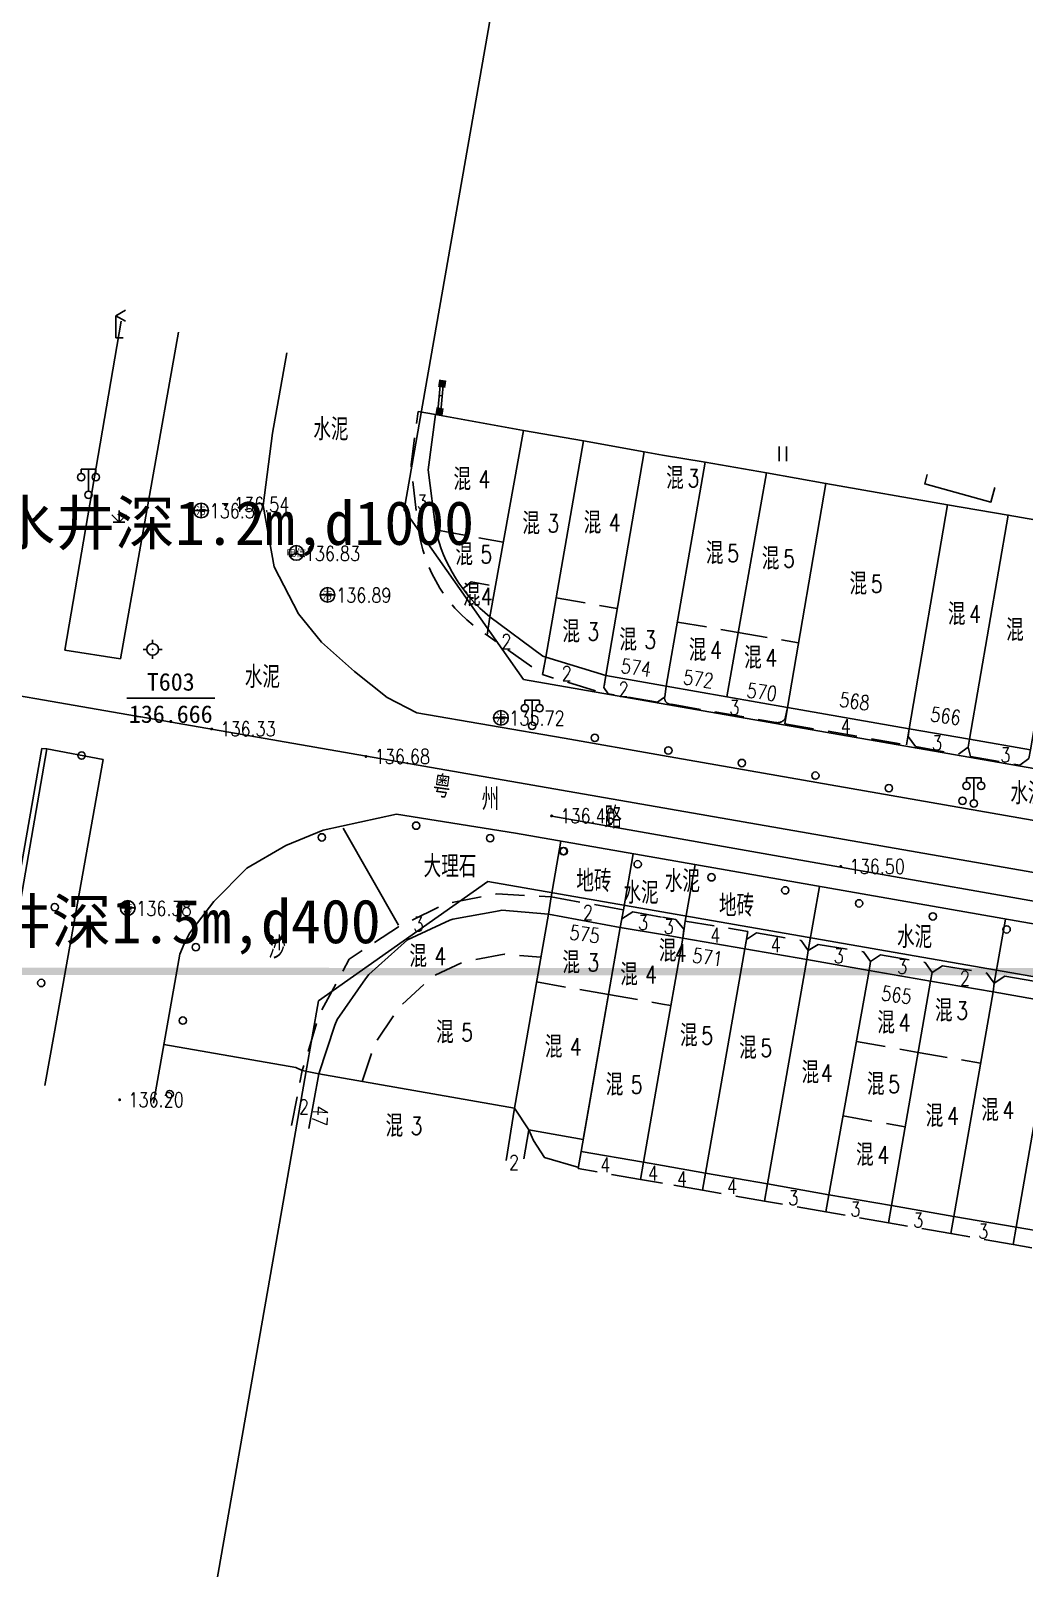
# Model space of a CAD drawing. Extents: x 529262 to 576451, y 2694391 to 2717535.
# Drawn here: x 563571.9 to 563639.7, y 2710598.2 to 2710703.1 of the extents above; entities that cross this region are included whole.
import ezdxf
from ezdxf.enums import TextEntityAlignment as Align
from ezdxf.xclip import XClip

# ---------------------------------------------------------------- set-up
doc = ezdxf.new("R2010")
doc.units = 0
doc.header["$XCLIPFRAME"] = 0
doc.linetypes.add('X5', pattern=[3, 2, -1])
for name, color, linetype in [('COMPONENT', 8, 'Continuous'), ('DLDW', 8, 'Continuous'), ('DLSS', 4, 'Continuous'), ('DMTZ', 8, 'Continuous'), ('GCD', 8, 'Continuous'), ('GXYZ', 8, 'Continuous'), ('JMD', 8, 'Continuous'), ('KZD', 8, 'Continuous'), ('PP-COM', 7, 'Continuous'), ('RD-中线', 40, 'Continuous'), ('RD-红线', 7, 'Continuous'), ('ZBTZ', 8, 'Continuous'), ('ZJ', 7, 'Continuous'), ('污水管径标注_W10-', 202, 'Continuous')]:
    doc.layers.add(name, color=color, linetype=linetype)
doc.layers.add('现状管道深度（物探资料）', color=2, linetype='Continuous', plot=False)
doc.styles.add('HZ', font='rs.shx', dxfattribs={"width": 0.8, "bigfont": 'hztxt.shx'})
doc.styles.get("Standard").update_dxf_attribs({"font": '', "height": 2.5, "bigfont": 'smfs.shx'})
doc.styles.add('宋体', font='', dxfattribs={"width": 0.75})
doc.styles.add('等线体', font='simhei.ttf')
doc.styles.get('Standard').set_extended_font_data('FangSong_GB2312')
doc.styles.get('宋体').set_extended_font_data('SimSun')
doc.linetypes.add('10422', pattern='A,0.75,[150,AAA.SHX,S=0.5,R=0,X=0,Y=0.5],1.5,[177,AAA.SHX,S=1,R=0,X=0,Y=0.4],0.75', length=3)
doc.linetypes.add('1161', pattern='A,0,[149,AAA.SHX,S=0.15,R=0,X=0,Y=0],-1.6', length=1.6)

# ---------------------------------------------------------------- blocks, each defined once
blk = doc.blocks.new('A$C19FD0107')
at = {"layer": 'RD-中线', "color": 8}
blk.add_lwpolyline([(-7111.18, 16211.5), (-7285.2, 16242.33, -0.001777), (-7286.25, 16242.52), (-7291.87, 16243.56, 0.00249), (-7293.34, 16243.82), (-7418.59, 16265.65, 0.000151), (-7418.89, 16265.7), (-7433.31, 16268.2)], format="xyb", dxfattribs=at)
at = {"layer": 'RD-红线', "color": 8, "linetype": 'Continuous', "flags": 128}
for points in [[(-7400.62, 16279.78), (-7399.76, 16284.71), (-7390.1, 16339.89)], [(-7392.49, 16268.2), (-7306.16, 16253.16), (-7301.24, 16252.3)], [(-7394.92, 16254.42), (-7303.85, 16238.55)], [(-7418.75, 16176.21), (-7407.34, 16241.37), (-7406.48, 16246.29)]]:
    blk.add_lwpolyline(points, dxfattribs=at)
at = {"layer": 'RD-红线', "color": 8, "linetype": 'Continuous'}
for points in [[(-7400.62, 16279.78), (-7392.49, 16268.2, 0.414436)], [(-7394.92, 16254.42), (-7406.48, 16246.29, 0.413991)]]:
    blk.add_lwpolyline(points, format="xyb", dxfattribs=at)
blk = doc.blocks.new('GC200')
at = {"linetype": 'Continuous', "const_width": 0.2, "flags": 128}
blk.add_lwpolyline([(-0.1, 0, 1), (0.1, 0, 1)], format="xyb", close=True, dxfattribs=at)
blk = doc.blocks.new('gc097')
at = {"color": 8}
for p, q in [((-1, 2.9), (-1, 3.5)), ((-1, 3.5), (1, 3.5)), ((0, 0.5), (0, 3.5)), ((1, 3.5), (1, 2.9))]:
    blk.add_line(p, q, dxfattribs=at)
for centre in [(-1, 2.4), (1, 2.4), (0, 0)]:
    blk.add_circle(centre, 0.5, dxfattribs=at)
blk = doc.blocks.new('gc170')
at = {"color": 8, "linetype": 'Continuous'}
blk.add_circle((0, 0), 0.5, dxfattribs=at)
blk = doc.blocks.new('gc124')
at = {"color": 8}
for p, q in [((-1, 1), (0, 0)), ((-0.8, 0), (0.8, 0)), ((0, 0), (0, 1.6)), ((0, 0), (1, 1))]:
    blk.add_line(p, q, dxfattribs=at)
blk = doc.blocks.new('gc052')
for p, q in [((0, 3), (1.3, 3.75)), ((0, 3), (1.3, 2.25)), ((0, 0), (0, 3)), ((1, 0), (0, 0))]:
    blk.add_line(p, q)
blk = doc.blocks.new('gc002')
at = {"color": 8, "const_width": 1}
blk.add_lwpolyline([(-0.5, 0), (0.5, 0)], dxfattribs=at)
blk = doc.blocks.new('gc121')
at = {"color": 8}
for p, q in [((-0.5, -1), (-0.5, 1)), ((0.5, -1), (0.5, 1))]:
    blk.add_line(p, q, dxfattribs=at)
blk = doc.blocks.new('gc116')
at = {"color": 8}
for p, q in [((-1.3, 0), (-0.8, 0)), ((0, 1.3), (0, 0.8)), ((1.3, 0), (0.8, 0)), ((0, -1.3), (0, -0.8))]:
    blk.add_line(p, q, dxfattribs=at)
blk.add_circle((0, 0), 0.8, dxfattribs=at)
blk.add_point((0, 0), dxfattribs=at)
blk = doc.blocks.new('gcbj0102')
for p, q in [((-1, 0), (1, 0)), ((0, -1), (0, 1))]:
    blk.add_line(p, q)
blk.add_circle((0, 0), 1)
blk = doc.blocks.new('gcbj0107')
for q in [(-0.87, -0.5), (0, 1), (0.87, -0.5)]:
    blk.add_line((0, 0), q)
blk.add_circle((0, 0), 1)

msp = doc.modelspace()

# ---------------------------------------------------------------- linework, layer by layer
at = {"const_width": 0.5}
msp.add_lwpolyline([(563084.122, 2711138.263), (562931.285, 2711138.054), (562931.608, 2710566.673), (563463.398, 2710566.758), (563463.263, 2710638.911), (563709.007, 2710638.866), (563708.877, 2711077.419), (563083.998, 2711074.669), (563084.122, 2711138.263)], dxfattribs=at)
at = {"layer": 'DLSS', "linetype": 'Continuous', "elevation": 138.105, "flags": 128}
for points in [[(563574.219, 2710660.816), (563578.066, 2710683.253)], [(563581.979, 2710682.509), (563578.019, 2710660.222)]]:
    msp.add_lwpolyline(points, dxfattribs=at)
at = {"layer": 'DLSS', "linetype": 'Continuous'}
for points in [[(563588.391, 2710675.623), (563589.36, 2710681.104)], [(563590.166, 2710663.287), (563588.506, 2710666.497), (563587.756, 2710670.685), (563588.391, 2710675.623)], [(563576.833, 2710653.341), (563573.488, 2710634.64), (563572.855, 2710631.115)], [(563586.629, 2710645.947), (563589.303, 2710647.488), (563591.847, 2710648.53), (563596.838, 2710649.621), (563604.971, 2710648.332)], [(563586.629, 2710645.947), (563584.374, 2710643.66), (563582.746, 2710641.525), (563582.35, 2710640.768), (563582.073, 2710640.072)], [(563580.259, 2710629.911), (563582.073, 2710640.072)]]:
    msp.add_lwpolyline(points, dxfattribs=at)
at = {"layer": 'DLSS', "linetype": 'Continuous', "flags": 128}
for points in [[(563590.166, 2710663.287), (563591.718, 2710661.348), (563593.971, 2710659.366), (563596.199, 2710657.578), (563598.239, 2710656.537), (563608.277, 2710654.801), (563614.998, 2710653.626)], [(563572.994, 2710654.07), (563572.637, 2710654.092), (563568.709, 2710631.79)], [(563614.998, 2710653.626), (563686.114, 2710641.191), (563686.968, 2710645.759)], [(563614.998, 2710646.573), (563604.971, 2710648.332)], [(563689.588, 2710633.491), (563614.998, 2710646.573)]]:
    msp.add_lwpolyline(points, dxfattribs=at)
at = {"layer": 'DMTZ', "linetype": '10422', "flags": 128}
for points in [[(563572.994, 2710654.07), (563569.099, 2710631.726)], [(563609.281, 2710625.522), (563606.931, 2710626.197), (563606.202, 2710627.368), (563605.878, 2710628.076)]]:
    msp.add_lwpolyline(points, dxfattribs=at)
at = {"layer": 'JMD', "linetype": 'Continuous'}
for p, q in [((563599.757, 2710678.183), (563599.956, 2710678.165)), ((563574.219, 2710660.816), (563578.019, 2710660.222)), ((563576.833, 2710653.341), (563572.994, 2710654.07))]:
    msp.add_line(p, q, dxfattribs=at)
at = {"layer": 'JMD', "linetype": 'Continuous', "flags": 128}
for points in [[(563599.82, 2710678.878), (563599.664, 2710677.139)], [(563600.019, 2710678.86), (563599.863, 2710677.121)], [(563633.056, 2710672.786), (563632.882, 2710672.148), (563637.395, 2710670.913), (563637.667, 2710671.908)], [(563614.998, 2710633.344), (563613.689, 2710625.878), (563609.437, 2710626.615), (563612.114, 2710641.891), (563614.998, 2710641.402)], [(563614.998, 2710641.402), (563616.37, 2710641.169), (563614.998, 2710633.344)], [(563614.998, 2710633.344), (563616.37, 2710641.169), (563620.614, 2710640.44), (563617.931, 2710625.125), (563614.998, 2710625.646)], [(563614.998, 2710625.646), (563613.689, 2710625.878), (563614.998, 2710633.344)]]:
    msp.add_lwpolyline(points, dxfattribs=at)
at = {"layer": 'JMD', "linetype": 'X5', "elevation": 137.306, "flags": 128}
msp.add_lwpolyline([(563599.495, 2710676.884), (563598.323, 2710677.087), (563597.834, 2710673.453), (563598.301, 2710669.345, 0.2276577), (563603.023, 2710661.828), (563603.202, 2710663.081)], format="xyb", dxfattribs=at)
at = {"layer": 'JMD', "linetype": 'Continuous', "elevation": 137.306, "flags": 128}
msp.add_lwpolyline([(563605.515, 2710675.796), (563599.495, 2710676.884), (563599.006, 2710673.115), (563599.52, 2710669.018, 0.1669813), (563603.202, 2710663.081)], format="xyb", close=True, dxfattribs=at)
at = {"layer": 'JMD', "linetype": 'Continuous', "flags": 128}
for points, elevation in [([(563605.515, 2710675.796), (563609.6, 2710675.084), (563607.042, 2710660.322), (563606.835, 2710660.401), (563603.202, 2710663.081)], 137.306), ([(563613.744, 2710674.336), (563609.6, 2710675.084), (563607.042, 2710660.322), (563611.126, 2710659.091)], -516.945), ([(563607.209, 2710642.804), (563604.027, 2710643.062), (563603.846, 2710643.035), (563600.679, 2710642.462), (563600.487, 2710642.4), (563597.598, 2710641.041), (563594.967, 2710638.678), (563594.734, 2710638.385), (563592.795, 2710635.606), (563592.646, 2710635.223), (563591.539, 2710631.907), (563604.896, 2710629.562)], 137.204), ([(563607.209, 2710642.804), (563612.114, 2710641.891), (563609.579, 2710627.427), (563605.878, 2710628.076), (563604.896, 2710629.562)], 137.204)]:
    msp.add_lwpolyline(points, close=True, dxfattribs=dict(at, elevation=elevation))
for points, elevation in [([(563614.998, 2710658.392), (563611.126, 2710659.091), (563613.744, 2710674.336), (563614.998, 2710674.126)], 137.306), ([(563614.998, 2710674.126), (563617.898, 2710673.639), (563615.254, 2710658.346), (563614.998, 2710658.392)], 137.306), ([(563604.319, 2710625.996), (563604.896, 2710629.562), (563591.539, 2710631.907), (563590.871, 2710628.184)], -528.82)]:
    msp.add_lwpolyline(points, dxfattribs=dict(at, elevation=elevation))
for points in [[(563619.388, 2710657.624), (563615.254, 2710658.346), (563617.898, 2710673.639), (563622.087, 2710672.899)], [(563619.388, 2710657.624), (563622.087, 2710672.899), (563626.137, 2710672.183), (563623.522, 2710656.901)], [(563631.817, 2710655.453), (563623.522, 2710656.901), (563626.137, 2710672.183), (563634.435, 2710670.736)], [(563635.945, 2710654.737), (563631.817, 2710655.453), (563634.435, 2710670.736), (563638.577, 2710670.022)], [(563640.11, 2710654.009), (563635.945, 2710654.737), (563638.577, 2710670.022), (563642.744, 2710669.305)], [(563620.614, 2710640.44), (563624.834, 2710639.699), (563622.162, 2710624.39), (563617.931, 2710625.125)], [(563624.834, 2710639.699), (563629.097, 2710638.957), (563626.344, 2710623.657), (563622.162, 2710624.39)], [(563629.097, 2710638.957), (563633.286, 2710638.226), (563630.614, 2710622.927), (563626.344, 2710623.657)], [(563633.286, 2710638.226), (563637.542, 2710637.496), (563634.872, 2710622.177), (563630.614, 2710622.927)], [(563637.542, 2710637.496), (563641.793, 2710636.741), (563639.126, 2710621.451), (563634.872, 2710622.177)], [(563641.793, 2710636.741), (563646.018, 2710636.015), (563643.346, 2710620.71), (563639.126, 2710621.451)]]:
    msp.add_lwpolyline(points, close=True, dxfattribs=at)
at = {"layer": 'JMD', "linetype": 'X5', "flags": 128}
for points, elevation in [([(563599.52, 2710669.018), (563604.129, 2710668.18)], 137.177), ([(563601.374, 2710664.994), (563601.933, 2710665.479), (563603.583, 2710665.179)], 137.306), ([(563607.744, 2710664.375), (563611.91, 2710663.66)], 137.306), ([(563603.202, 2710663.081), (563603.023, 2710661.828), (563606.801, 2710659.142), (563607.042, 2710660.322)], -528.138), ([(563607.042, 2710660.322), (563606.801, 2710659.142), (563610.922, 2710657.88), (563611.126, 2710659.091)], 137.306), ([(563607.209, 2710642.804), (563607.395, 2710643.98), (563603.694, 2710644.189), (563600.14, 2710643.487), (563596.985, 2710641.946), (563593.625, 2710639.74), (563591.595, 2710635.98), (563590.415, 2710632.134), (563591.539, 2710631.907)], 137.204), ([(563594.505, 2710631.386), (563595.347, 2710633.908), (563597.022, 2710636.444), (563599.284, 2710638.542), (563601.409, 2710639.542), (563604.183, 2710640.061), (563606.694, 2710639.857)], 137.204), ([(563606.4, 2710638.175), (563611.312, 2710637.314)], 137.204), ([(563611.312, 2710637.314), (563614.998, 2710636.668)], 137.204), ([(563614.998, 2710636.668), (563615.563, 2710636.569)], 137.204)]:
    msp.add_lwpolyline(points, dxfattribs=dict(at, elevation=elevation))
for points in [[(563616.012, 2710662.73), (563620.165, 2710662.02)], [(563620.165, 2710662.02), (563624.277, 2710661.316)], [(563628.224, 2710634.105), (563632.437, 2710633.369)], [(563632.437, 2710633.369), (563636.693, 2710632.627)], [(563627.31, 2710629.03), (563631.55, 2710628.29)]]:
    msp.add_lwpolyline(points, dxfattribs=at)
at = {"layer": 'JMD', "linetype": 'X5'}
for points, elevation in [([(563614.998, 2710657.514), (563614.656, 2710657.274), (563611.288, 2710657.839), (563610.997, 2710658.255), (563611.126, 2710659.091)], 137.306), ([(563615.254, 2710658.346), (563615.141, 2710657.615), (563614.998, 2710657.514)], 137.306), ([(563607.209, 2710642.804), (563607.395, 2710643.98), (563612.327, 2710643.096), (563612.114, 2710641.891)], 137.204), ([(563589.68, 2710628.378), (563590.415, 2710632.134), (563591.539, 2710631.907)], -528.82), ([(563604.896, 2710629.562), (563605.878, 2710628.076), (563605.488, 2710625.806)], 137.204)]:
    msp.add_lwpolyline(points, dxfattribs=dict(at, elevation=elevation))
at = {"layer": 'JMD', "linetype": 'X5', "elevation": 137.306}
msp.add_lwpolyline([(563615.254, 2710658.346), (563615.141, 2710657.615, 0.4898366), (563615.613, 2710657.116), (563622.715, 2710655.872, 0.2903494), (563623.371, 2710656.143), (563623.522, 2710656.901)], format="xyb", dxfattribs=at)
at = {"layer": 'JMD', "linetype": 'X5'}
for points in [[(563623.522, 2710656.901), (563623.334, 2710655.796), (563631.64, 2710654.349), (563631.817, 2710655.453)], [(563631.817, 2710655.453), (563631.753, 2710654.921), (563632.249, 2710654.228), (563635.189, 2710653.708), (563635.85, 2710654.194), (563635.945, 2710654.737)], [(563635.945, 2710654.737), (563635.85, 2710654.194), (563636, 2710653.558), (563639.377, 2710652.958), (563639.991, 2710653.415), (563640.11, 2710654.009)], [(563612.114, 2710641.891), (563612.217, 2710642.474), (563612.963, 2710642.948), (563614.998, 2710642.594)], [(563614.998, 2710642.594), (563615.891, 2710642.438), (563616.459, 2710641.775), (563616.37, 2710641.169)], [(563616.37, 2710641.169), (563616.538, 2710642.314), (563620.812, 2710641.624), (563620.614, 2710640.44)], [(563620.614, 2710640.44), (563620.719, 2710641.071), (563621.402, 2710641.533), (563624.458, 2710641.001), (563624.932, 2710640.31), (563624.834, 2710639.699)], [(563624.834, 2710639.699), (563624.932, 2710640.31), (563625.622, 2710640.737), (563628.698, 2710640.228), (563629.182, 2710639.559), (563629.097, 2710638.957)], [(563629.097, 2710638.957), (563629.182, 2710639.559), (563629.859, 2710640.034), (563632.92, 2710639.497), (563633.384, 2710638.811), (563633.286, 2710638.226)], [(563633.286, 2710638.226), (563633.384, 2710638.811), (563634.1, 2710639.28), (563637.128, 2710638.781), (563637.63, 2710638.089), (563637.542, 2710637.496)], [(563637.542, 2710637.496), (563637.63, 2710638.089), (563638.355, 2710638.562), (563641.408, 2710638.031), (563641.882, 2710637.357), (563641.793, 2710636.741)], [(563613.689, 2710625.878), (563613.483, 2710624.699), (563609.229, 2710625.441), (563609.437, 2710626.615)], [(563614.998, 2710624.435), (563613.483, 2710624.699), (563613.689, 2710625.878)], [(563617.931, 2710625.125), (563617.727, 2710623.959), (563614.998, 2710624.435)], [(563622.162, 2710624.39), (563621.958, 2710623.222), (563617.727, 2710623.959), (563617.931, 2710625.125)], [(563626.344, 2710623.657), (563626.141, 2710622.492), (563621.958, 2710623.222), (563622.162, 2710624.39)], [(563630.614, 2710622.927), (563630.408, 2710621.748), (563626.141, 2710622.492), (563626.344, 2710623.657)], [(563634.872, 2710622.177), (563634.667, 2710621.006), (563630.408, 2710621.748), (563630.614, 2710622.927)], [(563639.126, 2710621.451), (563638.919, 2710620.264), (563634.667, 2710621.006), (563634.872, 2710622.177)], [(563643.346, 2710620.71), (563643.14, 2710619.528), (563638.919, 2710620.264), (563639.126, 2710621.451)]]:
    msp.add_lwpolyline(points, dxfattribs=at)
at = {"layer": 'KZD', "linetype": 'Continuous'}
msp.add_line((563578.443, 2710657.54), (563584.443, 2710657.54), dxfattribs=at)
at = {"layer": 'ZBTZ', "linetype": '1161'}
for points in [[(563593.203, 2710648.664), (563596.974, 2710642.051)], [(563590.415, 2710632.134), (563589.977, 2710632.329), (563580.973, 2710633.915)]]:
    msp.add_lwpolyline(points, dxfattribs=at)
at = {"layer": 'ZBTZ', "linetype": '1161', "elevation": 137.204, "flags": 128}
for points in [[(563607.395, 2710643.98), (563608.063, 2710647.79)], [(563612.327, 2710643.096), (563612.998, 2710646.924)]]:
    msp.add_lwpolyline(points, dxfattribs=at)
at = {"layer": 'ZBTZ', "linetype": '1161', "flags": 128}
for points in [[(563616.538, 2710642.314), (563617.216, 2710646.184)], [(563624.932, 2710640.31), (563625.701, 2710644.696)], [(563637.63, 2710638.089), (563638.398, 2710642.469)]]:
    msp.add_lwpolyline(points, dxfattribs=at)
at = {"layer": '污水管径标注_W10-'}
msp.add_lwpolyline([(563607.436, 2710649.488), (563627.132, 2710646.014), (563642.889, 2710643.235), (563646.828, 2710642.54), (563666.524, 2710639.066), (563676.372, 2710637.329), (563686.22, 2710635.592), (563705.916, 2710632.118), (563709.855, 2710631.423), (563725.61, 2710628.632), (563745.303, 2710625.142), (563757.578, 2710622.967), (563764.996, 2710621.653), (563784.689, 2710618.163), (563796.965, 2710615.988), (563804.452, 2710615.153), (563824.329, 2710612.938), (563845.489, 2710610.58), (563863.911, 2710607.316), (563885.041, 2710603.571)], dxfattribs=at)

# ---------------------------------------------------------------- block references
at = {"layer": 'COMPONENT', "linetype": 'Continuous', "xscale": 0.5, "yscale": 0.5}
for name, p in [('gcbj0102', (563583.517, 2710670.338)), ('gcbj0107', (563590.01, 2710667.445)), ('gcbj0102', (563592.139, 2710664.581)), ('gcbj0102', (563603.972, 2710656.193)), ('gcbj0102', (563578.507, 2710643.22))]:
    msp.add_blockref(name, p, dxfattribs=at)
at = {"layer": 'DLDW', "color": 252, "linetype": 'Continuous', "xscale": 0.5, "yscale": 0.5, "zscale": 0.5}
for p in [(563575.834, 2710671.412), (563606.101, 2710655.65), (563636.231, 2710650.352)]:
    msp.add_blockref('gc097', p, dxfattribs=at)
at = {"layer": 'DLSS', "linetype": 'Continuous', "xscale": 0.5, "yscale": 0.5, "zscale": 0.5}
msp.add_blockref('gc052', (563577.702, 2710682.129, 138.033), dxfattribs=at)
at = {"layer": 'GCD', "linetype": 'Continuous'}
ref = msp.add_blockref('GC200', (563585.155, 2710670.744, 136.544), dxfattribs=dict(at, xscale=0.5, yscale=0.5, zscale=0.5))
ref.add_attrib('height', '136.54', dxfattribs={"linetype": 'Continuous', "height": 1, "style": 'HZ', "width": 0.8}).set_placement((563585.755, 2710670.744, 136.544), align=Align.MIDDLE_LEFT)
ref = msp.add_blockref('GC200', (563583.494, 2710670.307, 136.574), dxfattribs=dict(at, xscale=0.5, yscale=0.5, zscale=0.5))
ref.add_attrib('height', '136.57', dxfattribs={"linetype": 'Continuous', "height": 1, "style": 'HZ', "width": 0.8}).set_placement((563584.094, 2710670.307, 136.574), align=Align.MIDDLE_LEFT)
ref = msp.add_blockref('GC200', (563589.986, 2710667.4, 136.826), dxfattribs=dict(at, xscale=0.5, yscale=0.5, zscale=0.5))
ref.add_attrib('height', '136.83', dxfattribs={"linetype": 'Continuous', "height": 1, "style": 'HZ', "width": 0.8}).set_placement((563590.586, 2710667.4, 136.826), align=Align.MIDDLE_LEFT)
ref = msp.add_blockref('GC200', (563592.129, 2710664.553, 136.893), dxfattribs=dict(at, xscale=0.5, yscale=0.5, zscale=0.5))
ref.add_attrib('height', '136.89', dxfattribs={"linetype": 'Continuous', "height": 1, "style": 'HZ', "width": 0.8}).set_placement((563592.729, 2710664.553, 136.893), align=Align.MIDDLE_LEFT)
ref = msp.add_blockref('GC200', (563603.94, 2710656.176, 135.718), dxfattribs=dict(at, xscale=0.5, yscale=0.5, zscale=0.5))
ref.add_attrib('height', '135.72', dxfattribs={"linetype": 'Continuous', "height": 1, "style": 'HZ', "width": 0.8}).set_placement((563604.54, 2710656.176, 135.718), align=Align.MIDDLE_LEFT)
ref = msp.add_blockref('GC200', (563584.231, 2710655.433, 136.33), dxfattribs=dict(at, xscale=0.5, yscale=0.5, zscale=0.5))
ref.add_attrib('height', '136.33', dxfattribs={"linetype": 'Continuous', "height": 1, "style": 'HZ', "width": 0.8}).set_placement((563584.831, 2710655.433, 136.33), align=Align.MIDDLE_LEFT)
ref = msp.add_blockref('GC200', (563594.76, 2710653.558, 136.683), dxfattribs=dict(at, xscale=0.5, yscale=0.5, zscale=0.5))
ref.add_attrib('height', '136.68', dxfattribs={"linetype": 'Continuous', "height": 1, "style": 'HZ', "width": 0.8}).set_placement((563595.36, 2710653.558, 136.683), align=Align.MIDDLE_LEFT)
ref = msp.add_blockref('GC200', (563607.426, 2710649.501, 136.4), dxfattribs=dict(at, xscale=0.5, yscale=0.5, zscale=0.5))
ref.add_attrib('height', '136.40', dxfattribs={"linetype": 'Continuous', "height": 1, "style": 'HZ', "width": 0.8}).set_placement((563608.026, 2710649.501, 136.4), align=Align.MIDDLE_LEFT)
ref = msp.add_blockref('GC200', (563627.158, 2710646.053, 136.5), dxfattribs=dict(at, xscale=0.5, yscale=0.5, zscale=0.5))
ref.add_attrib('height', '136.50', dxfattribs={"linetype": 'Continuous', "height": 1, "style": 'HZ', "width": 0.8}).set_placement((563627.758, 2710646.053, 136.5), align=Align.MIDDLE_LEFT)
ref = msp.add_blockref('GC200', (563578.489, 2710643.184, 136.379), dxfattribs=dict(at, xscale=0.5, yscale=0.5, zscale=0.5))
ref.add_attrib('height', '136.38', dxfattribs={"linetype": 'Continuous', "height": 1, "style": 'HZ', "width": 0.8}).set_placement((563579.089, 2710643.184, 136.379), align=Align.MIDDLE_LEFT)
ref = msp.add_blockref('GC200', (563577.955, 2710630.139, 136.196), dxfattribs=dict(at, xscale=0.5, yscale=0.5, zscale=0.5))
ref.add_attrib('height', '136.20', dxfattribs={"linetype": 'Continuous', "height": 1, "style": 'HZ', "width": 0.8}).set_placement((563578.555, 2710630.139, 136.196), align=Align.MIDDLE_LEFT)
at = {"layer": 'JMD', "linetype": 'Continuous', "xscale": 0.4999999999648748, "yscale": 0.4999999999648748, "zscale": 0.4999999999648748, "rotation": 171.4108735370299}
for p in [(563599.963, 2710678.991, 411.18), (563599.78, 2710677.095, 685.468)]:
    msp.add_blockref('gc002', p, dxfattribs=at)
at = {"layer": 'KZD', "linetype": 'Continuous', "xscale": 0.5, "yscale": 0.5, "zscale": 0.5}
msp.add_blockref('gc116', (563580.204, 2710660.86, 136.666), dxfattribs=at)
at = {"layer": 'PP-COM'}
ref = msp.add_blockref('A$C19FD0107', (570997.993, 2694390.603), dxfattribs=at)
XClip(ref).set_block_clipping_path([(-9366.4383134884, 14428.6043910822), (-3328.4480743363, 17452.7484863754)])
at = {"layer": 'ZBTZ', "linetype": 'Continuous', "xscale": 0.5, "yscale": 0.5}
for name, p in [('gc121', (563623.213, 2710674.214)), ('gc124', (563577.919, 2710669.546))]:
    msp.add_blockref(name, p, dxfattribs=at)
at = {"layer": 'ZBTZ', "linetype": 'Continuous'}
for p, xscale, yscale, zscale, rotation in [((563610.377, 2710654.829), 0.4999999999610174, 0.4999999999610174, 0.4999999999610174, 170.2834763396454), ((563575.36, 2710653.621), 0.4999999997921329, 0.4999999997921329, 0.4999999997921329, 79.93945279406786), ((563615.393, 2710653.97), 0.4999999999610174, 0.4999999999610174, 0.4999999999610174, 170.2834763396454), ((563620.408, 2710653.111), 0.4999999999610174, 0.4999999999610174, 0.4999999999610174, 170.2834763396454), ((563625.424, 2710652.252), 0.4999999999610174, 0.4999999999610174, 0.4999999999610174, 170.2834763396454), ((563630.44, 2710651.394), 0.4999999999610174, 0.4999999999610174, 0.4999999999610174, 170.2834763396454), ((563635.456, 2710650.535), 0.4999999999610174, 0.4999999999610174, 0.4999999999610174, 170.2834763396454), ((563591.752, 2710648.04), 0.5000000000029721, 0.5000000000029721, 0.5000000000029721, 7.060352147509096), ((563598.187, 2710648.837), 0.499999999954064, 0.499999999954064, 0.499999999954064, 350.3553778562539), ((563598.187, 2710648.837), 0.499999999954064, 0.499999999954064, 0.499999999954064, 350.3553778562539), ((563603.23, 2710647.98), 0.4999999999961117, 0.4999999999961117, 0.4999999999961117, 349.9896143820646), ((563603.23, 2710647.98), 0.4999999999961117, 0.4999999999961117, 0.4999999999961117, 349.9896143820646), ((563608.219, 2710647.093), 0.4999999999961117, 0.4999999999961117, 0.4999999999961117, 349.9896143820646), ((563608.264, 2710647.091), 0.4999999999961117, 0.4999999999961117, 0.4999999999961117, 349.9896143820646), ((563613.299, 2710646.203), 0.4999999999961117, 0.4999999999961117, 0.4999999999961117, 349.9896143820646), ((563613.299, 2710646.203), 0.4999999999961117, 0.4999999999961117, 0.4999999999961117, 349.9896143820646), ((563618.334, 2710645.314), 0.4999999999961117, 0.4999999999961117, 0.4999999999961117, 349.9896143820646), ((563618.334, 2710645.314), 0.4999999999961117, 0.4999999999961117, 0.4999999999961117, 349.9896143820646), ((563623.369, 2710644.425), 0.4999999999961117, 0.4999999999961117, 0.4999999999961117, 349.9896143820646), ((563623.369, 2710644.425), 0.4999999999961117, 0.4999999999961117, 0.4999999999961117, 349.9896143820646), ((563573.525, 2710643.277), 0.4999999997921329, 0.4999999997921329, 0.4999999997921329, 79.93945279406786), ((563628.403, 2710643.537), 0.4999999999961117, 0.4999999999961117, 0.4999999999961117, 349.9896143820646), ((563628.403, 2710643.537), 0.4999999999961117, 0.4999999999961117, 0.4999999999961117, 349.9896143820646), ((563633.438, 2710642.648), 0.4999999999961117, 0.4999999999961117, 0.4999999999961117, 349.9896143820646), ((563633.438, 2710642.648), 0.4999999999961117, 0.4999999999961117, 0.4999999999961117, 349.9896143820646), ((563638.473, 2710641.759), 0.4999999999961117, 0.4999999999961117, 0.4999999999961117, 349.9896143820646), ((563638.473, 2710641.759), 0.4999999999961117, 0.4999999999961117, 0.4999999999961117, 349.9896143820646), ((563583.156, 2710640.549), 0.5000000001351376, 0.5000000001351376, 0.5000000001351376, 221.0705821515854), ((563583.156, 2710640.549), 0.5000000001351376, 0.5000000001351376, 0.5000000001351376, 221.0705821515854), ((563583.156, 2710640.549), 0.4999999999582485, 0.4999999999582485, 0.4999999999582485, 79.91983283181526), ((563583.156, 2710640.549), 0.4999999999582485, 0.4999999999582485, 0.4999999999582485, 79.91983283181526), ((563572.608, 2710638.105), 0.4999999997921329, 0.4999999997921329, 0.4999999997921329, 79.93945279406786), ((563582.264, 2710635.536), 0.4999999999582485, 0.4999999999582485, 0.4999999999582485, 79.91983283181526), ((563582.264, 2710635.536), 0.4999999999582485, 0.4999999999582485, 0.4999999999582485, 79.91983283181526), ((563581.373, 2710630.522), 0.4999999999582485, 0.4999999999582485, 0.4999999999582485, 79.91983283181526), ((563581.373, 2710630.522), 0.4999999999582485, 0.4999999999582485, 0.4999999999582485, 79.91983283181526)]:
    msp.add_blockref('gc170', p, dxfattribs=dict(at, xscale=xscale, yscale=yscale, zscale=zscale, rotation=rotation))

# ---------------------------------------------------------------- texts
at = {"layer": 'GXYZ', "linetype": 'Continuous', "style": '宋体'}
for s, p in [('污', (563583.517, 2710670.332)), ('电信', (563589.995, 2710667.466)), ('污', (563592.14, 2710664.575)), ('污', (563603.973, 2710656.187)), ('污', (563578.507, 2710643.213))]:
    msp.add_text(s, height=0.5, dxfattribs=at).set_placement(p, align=Align.MIDDLE)
at = {"layer": 'JMD', "linetype": 'Continuous', "style": 'HZ', "width": 0.8}
for s, height, p in [('混', 1.5, (563601.931, 2710672.467)), ('混', 1.5, (563616.444, 2710672.547)), ('3', 1.2, (563617.513, 2710672.543)), ('混', 1.5, (563606.631, 2710669.46)), ('混', 1.5, (563610.814, 2710669.507)), ('混', 1.5, (563602.059, 2710667.346)), ('混', 1.5, (563619.153, 2710667.432)), ('5', 1.2, (563620.222, 2710667.428)), ('混', 1.5, (563622.968, 2710667.058)), ('5', 1.2, (563624.036, 2710667.054)), ('混', 1.5, (563628.952, 2710665.338)), ('5', 1.2, (563630.02, 2710665.334)), ('混', 1.5, (563602.575, 2710664.556)), ('混', 1.5, (563635.665, 2710663.274)), ('4', 1.2, (563636.734, 2710663.27)), ('混', 1.5, (563609.363, 2710662.076)), ('混', 1.5, (563639.638, 2710662.183)), ('混', 1.5, (563613.247, 2710661.521)), ('混', 1.5, (563617.987, 2710660.819)), ('4', 1.2, (563619.055, 2710660.815)), ('混', 1.5, (563621.761, 2710660.292)), ('4', 1.2, (563622.83, 2710660.288)), ('混', 1.5, (563598.923, 2710639.929)), ('混', 1.5, (563615.946, 2710640.304)), ('混', 1.5, (563609.363, 2710639.499)), ('4', 1.2, (563616.647, 2710640.156)), ('混', 1.5, (563613.307, 2710638.678)), ('混', 1.5, (563634.78, 2710636.216)), ('3', 1.2, (563635.848, 2710636.213)), ('混', 1.5, (563600.747, 2710634.739)), ('混', 1.5, (563630.85, 2710635.394)), ('4', 1.2, (563631.918, 2710635.39)), ('混', 1.5, (563608.165, 2710633.745)), ('混', 1.5, (563617.386, 2710634.52)), ('5', 1.2, (563618.454, 2710634.516)), ('混', 1.5, (563621.421, 2710633.67)), ('5', 1.2, (563622.489, 2710633.667)), ('混', 1.5, (563625.678, 2710631.995)), ('4', 1.2, (563626.616, 2710631.949)), ('混', 1.5, (563612.319, 2710631.163)), ('混', 1.5, (563630.142, 2710631.204)), ('5', 1.2, (563631.211, 2710631.2)), ('混', 1.5, (563637.94, 2710629.433)), ('混', 1.5, (563597.3, 2710628.349)), ('混', 1.5, (563634.153, 2710629.03)), ('4', 1.2, (563635.221, 2710629.026)), ('4', 1.2, (563639.008, 2710629.429)), ('混', 1.5, (563629.4, 2710626.372)), ('4', 1.2, (563630.468, 2710626.368))]:
    msp.add_text(s, height=height, dxfattribs=at).set_placement(p, align=Align.MIDDLE_RIGHT)
for s, p in [('4', (563602.431, 2710672.467)), ('3', (563607.131, 2710669.46)), ('4', (563611.314, 2710669.507)), ('5', (563602.559, 2710667.346)), ('4', (563602.596, 2710664.471)), ('3', (563609.863, 2710662.076)), ('3', (563613.747, 2710661.521)), ('4', (563599.423, 2710639.929)), ('3', (563609.863, 2710639.499)), ('4', (563613.807, 2710638.678)), ('5', (563601.247, 2710634.739)), ('4', (563608.665, 2710633.745)), ('5', (563612.819, 2710631.163)), ('3', (563597.8, 2710628.349))]:
    msp.add_text(s, height=1.2, dxfattribs=at).set_placement(p, align=Align.MIDDLE_LEFT)
at = {"layer": 'KZD', "linetype": 'Continuous', "style": '等线体'}
for s, p in [('T603', (563581.443, 2710658.64)), ('136.666', (563581.443, 2710656.44))]:
    msp.add_text(s, height=1.2, dxfattribs=at).set_placement(p, align=Align.MIDDLE)
at = {"layer": 'ZJ', "color": 8, "linetype": 'Continuous', "style": 'HZ', "width": 0.8}
for s, height, p in [('水泥', 1.5, (563592.369, 2710675.951)), ('水泥', 1.5, (563587.695, 2710659.056, -137.204)), ('州', 1.5, (563603.255, 2710650.707)), ('水泥', 1.5, (563639.929, 2710651.117)), ('路', 1.5, (563611.629, 2710649.466)), ('大理石', 1.5, (563600.493, 2710646.136)), ('地砖', 1.5, (563610.317, 2710645.132)), ('水泥', 1.5, (563613.528, 2710644.331)), ('水泥', 1.5, (563616.352, 2710645.126)), ('地砖', 1.5, (563620.046, 2710643.454)), ('水泥', 1.5, (563632.191, 2710641.314)), ('沙', 1.5, (563588.698, 2710640.592)), ('2', 1, (563590.532, 2710629.644)), ('2', 1, (563604.869, 2710625.857))]:
    msp.add_text(s, height=height, dxfattribs=at).set_placement(p, align=Align.MIDDLE)
for s, p in [('3', (563598.937, 2710670.918)), ('2', (563604.691, 2710661.395)), ('2', (563608.805, 2710659.22)), ('2', (563612.688, 2710658.14)), ('3', (563620.246, 2710656.905)), ('4', (563627.843, 2710655.599)), ('3', (563634.064, 2710654.489)), ('3', (563638.733, 2710653.664)), ('2', (563610.25, 2710642.919)), ('3', (563598.688, 2710642.119)), ('3', (563614.012, 2710642.233)), ('3', (563615.758, 2710641.963)), ('4', (563618.937, 2710641.36)), ('4', (563623.06, 2710640.701)), ('3', (563627.362, 2710639.96)), ('3', (563631.693, 2710639.22)), ('2', (563635.967, 2710638.422)), ('4', (563611.43, 2710625.692)), ('4', (563614.692, 2710625.123)), ('4', (563616.664, 2710624.744)), ('4', (563620.077, 2710624.213)), ('3', (563624.261, 2710623.454)), ('3', (563628.5, 2710622.677)), ('3', (563632.785, 2710621.924)), ('3', (563637.216, 2710621.162))]:
    msp.add_text(s, height=1, dxfattribs=at).set_placement(p, align=Align.MIDDLE_RIGHT)
for s, height, rotation, p in [('574', 1, 352.14826, (563613.191, 2710659.616)), ('572', 1, 352.14826, (563617.444, 2710658.843)), ('570', 1, 352.14826, (563621.775, 2710657.953)), ('568', 1, 352.14826, (563628.101, 2710657.318)), ('566', 1, 352.14826, (563634.313, 2710656.32)), ('粤                     ', 1.5, 352.14826, (563608.512, 2710650.404)), ('575', 1, 352.14826, (563609.691, 2710641.435)), ('571', 1, 352.14826, (563618.071, 2710639.864)), ('565', 1, 352.14826, (563630.963, 2710637.286)), ('47', 1, 265.46674, (563591.631, 2710629.037))]:
    msp.add_text(s, height=height, rotation=rotation, dxfattribs=at).set_placement(p, align=Align.MIDDLE)
at = {"layer": '现状管道深度（物探资料）', "color": 3}
msp.add_text('雨水井深1.2m,d1000', height=3, dxfattribs=at).set_placement((563583.75, 2710669.495), align=Align.MIDDLE_CENTER)
at = {"layer": '现状管道深度（物探资料）'}
msp.add_text('污水井深1.5m,d400', height=3, dxfattribs=at).set_placement((563578.4, 2710642.315), align=Align.MIDDLE_CENTER)

doc.saveas('drawing.dxf')
